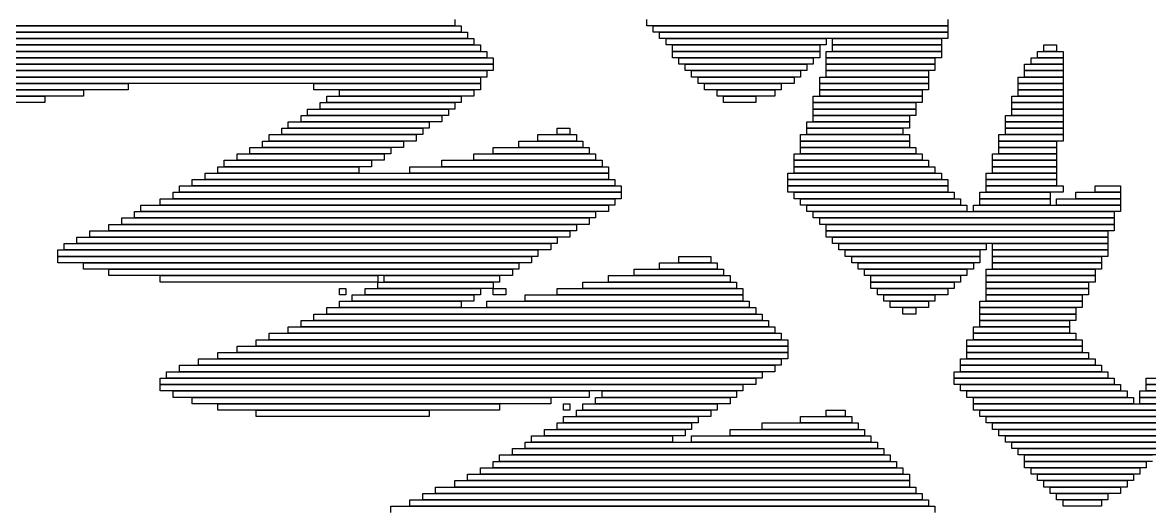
# Model space of a CAD drawing. Extents: x 24 to 1007, y 0 to 1020.
# Drawn here: x 567.5 to 743.5, y 406.5 to 482.5 of the extents above; entities that cross this region are included whole.
import ezdxf

# ---------------------------------------------------------------- set-up
doc = ezdxf.new("R2010")
doc.units = 0

msp = doc.modelspace()

# ---------------------------------------------------------------- linework, layer by layer
for p, q in [((635, 483), (635, 482)), ((665, 482), (665, 483)), ((712, 483), (712, 482)), ((556, 481), (637, 481)), ((557, 482), (636, 482)), ((636, 481), (557, 481)), ((635, 482), (558, 482)), ((636, 482), (636, 481)), ((637, 481), (637, 480)), ((712, 482), (665, 482)), ((666, 482), (712, 482)), ((666, 481), (666, 482)), ((712, 481), (666, 481)), ((667, 481), (712, 481)), ((667, 480), (667, 481)), ((712, 482), (712, 481)), ((712, 481), (712, 480)), ((553, 479), (639, 479)), ((554, 480), (638, 480)), ((638, 479), (554, 479)), ((637, 480), (556, 480)), ((638, 480), (638, 479)), ((639, 479), (639, 478)), ((712, 480), (667, 480)), ((668, 480), (693, 480)), ((668, 479), (668, 480)), ((693, 479), (668, 479)), ((669, 479), (692, 479)), ((669, 478), (669, 479)), ((692, 479), (692, 478)), ((693, 480), (693, 479)), ((694, 480), (711, 480)), ((694, 479), (694, 480)), ((711, 479), (694, 479)), ((694, 479), (711, 479)), ((694, 478), (694, 479)), ((711, 480), (711, 479)), ((711, 479), (711, 478)), ((727, 479), (729, 479)), ((727, 478), (727, 479)), ((729, 479), (729, 478)), ((551, 477), (641, 477)), ((552, 478), (640, 478)), ((640, 477), (552, 477)), ((639, 478), (553, 478)), ((640, 478), (640, 477)), ((641, 477), (641, 476)), ((692, 478), (669, 478)), ((669, 478), (692, 478)), ((669, 477), (669, 478)), ((692, 477), (669, 477)), ((670, 477), (691, 477)), ((670, 476), (670, 477)), ((691, 477), (691, 476)), ((692, 478), (692, 477)), ((693, 478), (711, 478)), ((693, 477), (693, 478)), ((711, 477), (693, 477)), ((693, 477), (710, 477)), ((693, 476), (693, 477)), ((711, 478), (694, 478)), ((710, 477), (710, 476)), ((711, 478), (711, 477)), ((725, 477), (730, 477)), ((725, 476), (725, 477)), ((726, 478), (730, 478)), ((726, 477), (726, 478)), ((730, 477), (726, 477)), ((729, 478), (727, 478)), ((730, 478), (730, 477)), ((730, 477), (730, 476)), ((550, 476), (641, 476)), ((641, 476), (551, 476)), ((641, 476), (641, 475)), ((691, 476), (670, 476)), ((671, 476), (690, 476)), ((671, 475), (671, 476)), ((690, 476), (690, 475)), ((710, 476), (693, 476)), ((693, 476), (710, 476)), ((693, 475), (693, 476)), ((710, 476), (710, 475)), ((724, 476), (730, 476)), ((724, 475), (724, 476)), ((730, 476), (725, 476)), ((730, 476), (730, 475)), ((548, 474), (639, 474)), ((549, 475), (640, 475)), ((640, 474), (549, 474)), ((641, 475), (550, 475)), ((639, 474), (639, 473)), ((640, 475), (640, 474)), ((690, 475), (671, 475)), ((672, 475), (689, 475)), ((672, 474), (672, 475)), ((689, 474), (672, 474)), ((673, 474), (688, 474)), ((673, 473), (673, 474)), ((688, 474), (688, 473)), ((689, 475), (689, 474)), ((692, 474), (709, 474)), ((692, 473), (692, 474)), ((710, 475), (693, 475)), ((693, 475), (709, 475)), ((693, 474), (693, 475)), ((709, 474), (693, 474)), ((709, 475), (709, 474)), ((709, 474), (709, 473)), ((723, 474), (730, 474)), ((723, 473), (723, 474)), ((730, 475), (724, 475)), ((724, 475), (730, 475)), ((724, 474), (724, 475)), ((730, 474), (724, 474)), ((730, 475), (730, 474)), ((730, 474), (730, 473)), ((546, 472), (577, 472)), ((547, 473), (584, 473)), ((584, 472), (547, 472)), ((639, 473), (548, 473)), ((577, 472), (577, 471)), ((584, 473), (584, 472)), ((613, 473), (639, 473)), ((613, 472), (613, 473)), ((639, 472), (613, 472)), ((617, 472), (638, 472)), ((617, 471), (617, 472)), ((638, 472), (638, 471)), ((639, 473), (639, 472)), ((688, 473), (673, 473)), ((674, 473), (686, 473)), ((674, 472), (674, 473)), ((686, 472), (674, 472)), ((676, 472), (685, 472)), ((676, 471), (676, 472)), ((685, 472), (685, 471)), ((686, 473), (686, 472)), ((709, 473), (692, 473)), ((692, 473), (709, 473)), ((692, 472), (692, 473)), ((709, 472), (692, 472)), ((692, 472), (708, 472)), ((692, 471), (692, 472)), ((708, 472), (708, 471)), ((709, 473), (709, 472)), ((730, 473), (723, 473)), ((723, 473), (730, 473)), ((723, 472), (723, 473)), ((730, 472), (723, 472)), ((723, 472), (730, 472)), ((723, 471), (723, 472)), ((730, 473), (730, 472)), ((730, 472), (730, 471)), ((545, 471), (571, 471)), ((571, 470), (545, 470)), ((577, 471), (546, 471)), ((571, 471), (571, 470)), ((614, 470), (635, 470)), ((614, 469), (614, 470)), ((615, 471), (636, 471)), ((615, 470), (615, 471)), ((636, 470), (615, 470)), ((638, 471), (617, 471)), ((635, 470), (635, 469)), ((636, 471), (636, 470)), ((685, 471), (676, 471)), ((677, 471), (682, 471)), ((677, 470), (677, 471)), ((682, 470), (677, 470)), ((682, 471), (682, 470)), ((691, 471), (708, 471)), ((691, 470), (691, 471)), ((708, 470), (691, 470)), ((691, 470), (707, 470)), ((691, 469), (691, 470)), ((708, 471), (692, 471)), ((707, 470), (707, 469)), ((708, 471), (708, 470)), ((722, 471), (730, 471)), ((722, 470), (722, 471)), ((730, 470), (722, 470)), ((722, 470), (730, 470)), ((722, 469), (722, 470)), ((730, 471), (723, 471)), ((730, 471), (730, 470)), ((730, 470), (730, 469)), ((612, 469), (634, 469)), ((612, 468), (612, 469)), ((635, 469), (614, 469)), ((634, 469), (634, 468)), ((707, 469), (691, 469)), ((691, 469), (707, 469)), ((691, 468), (691, 469)), ((707, 469), (707, 468)), ((730, 469), (722, 469)), ((722, 469), (730, 469)), ((722, 468), (722, 469)), ((730, 469), (730, 468)), ((609, 467), (631, 467)), ((609, 466), (609, 467)), ((611, 468), (633, 468)), ((611, 467), (611, 468)), ((633, 467), (611, 467)), ((634, 468), (612, 468)), ((631, 467), (631, 466)), ((633, 468), (633, 467)), ((690, 467), (706, 467)), ((690, 466), (690, 467)), ((707, 468), (691, 468)), ((691, 468), (706, 468)), ((691, 467), (691, 468)), ((706, 467), (691, 467)), ((706, 468), (706, 467)), ((706, 467), (706, 466)), ((721, 468), (730, 468)), ((721, 467), (721, 468)), ((730, 467), (721, 467)), ((721, 467), (730, 467)), ((721, 466), (721, 467)), ((730, 468), (722, 468)), ((730, 468), (730, 467)), ((730, 467), (730, 466)), ((606, 465), (629, 465)), ((606, 464), (606, 465)), ((608, 466), (630, 466)), ((608, 465), (608, 466)), ((630, 465), (608, 465)), ((631, 466), (609, 466)), ((629, 465), (629, 464)), ((630, 466), (630, 465)), ((648, 465), (654, 465)), ((648, 464), (648, 465)), ((651, 466), (653, 466)), ((651, 465), (651, 466)), ((653, 465), (651, 465)), ((653, 466), (653, 465)), ((654, 465), (654, 464)), ((689, 465), (706, 465)), ((689, 464), (689, 465)), ((706, 466), (690, 466)), ((690, 466), (705, 466)), ((690, 465), (690, 466)), ((705, 465), (690, 465)), ((705, 466), (705, 465)), ((706, 465), (706, 464)), ((720, 465), (730, 465)), ((720, 464), (720, 465)), ((730, 466), (721, 466)), ((721, 466), (730, 466)), ((721, 465), (721, 466)), ((730, 465), (721, 465)), ((730, 466), (730, 465)), ((730, 465), (730, 464)), ((603, 463), (625, 463)), ((603, 462), (603, 463)), ((605, 464), (627, 464)), ((605, 463), (605, 464)), ((627, 463), (605, 463)), ((629, 464), (606, 464)), ((625, 463), (625, 462)), ((627, 464), (627, 463)), ((641, 463), (656, 463)), ((641, 462), (641, 463)), ((645, 464), (655, 464)), ((645, 463), (645, 464)), ((655, 463), (645, 463)), ((654, 464), (648, 464)), ((655, 464), (655, 463)), ((656, 463), (656, 462)), ((706, 464), (689, 464)), ((689, 464), (706, 464)), ((689, 463), (689, 464)), ((706, 463), (689, 463)), ((689, 463), (707, 463)), ((689, 462), (689, 463)), ((706, 464), (706, 463)), ((707, 463), (707, 462)), ((730, 464), (720, 464)), ((720, 464), (729, 464)), ((720, 463), (720, 464)), ((729, 463), (720, 463)), ((720, 463), (729, 463)), ((720, 462), (720, 463)), ((729, 464), (729, 463)), ((729, 463), (729, 462)), ((601, 462), (624, 462)), ((601, 461), (601, 462)), ((625, 462), (603, 462)), ((624, 462), (624, 461)), ((638, 462), (657, 462)), ((638, 461), (638, 462)), ((656, 462), (641, 462)), ((657, 462), (657, 461)), ((688, 462), (708, 462)), ((688, 461), (688, 462)), ((707, 462), (689, 462)), ((708, 462), (708, 461)), ((719, 462), (729, 462)), ((719, 461), (719, 462)), ((729, 462), (720, 462)), ((729, 462), (729, 461)), ((598, 460), (620, 460)), ((598, 459), (598, 460)), ((599, 461), (622, 461)), ((599, 460), (599, 461)), ((622, 460), (599, 460)), ((624, 461), (601, 461)), ((620, 460), (620, 459)), ((622, 461), (622, 460)), ((628, 460), (659, 460)), ((628, 459), (628, 460)), ((633, 461), (658, 461)), ((633, 460), (633, 461)), ((658, 460), (633, 460)), ((657, 461), (638, 461)), ((658, 461), (658, 460)), ((659, 460), (659, 459)), ((708, 461), (688, 461)), ((688, 461), (709, 461)), ((688, 460), (688, 461)), ((709, 460), (688, 460)), ((688, 460), (710, 460)), ((688, 459), (688, 460)), ((709, 461), (709, 460)), ((710, 460), (710, 459)), ((729, 461), (719, 461)), ((719, 461), (729, 461)), ((719, 460), (719, 461)), ((729, 460), (719, 460)), ((719, 460), (729, 460)), ((719, 459), (719, 460)), ((729, 461), (729, 460)), ((729, 460), (729, 459)), ((594, 458), (660, 458)), ((594, 457), (594, 458)), ((596, 459), (659, 459)), ((596, 458), (596, 459)), ((659, 458), (596, 458)), ((620, 459), (598, 459)), ((659, 459), (628, 459)), ((659, 459), (659, 458)), ((660, 458), (660, 457)), ((687, 459), (711, 459)), ((687, 458), (687, 459)), ((711, 458), (687, 458)), ((687, 458), (712, 458)), ((687, 457), (687, 458)), ((710, 459), (688, 459)), ((711, 459), (711, 458)), ((712, 458), (712, 457)), ((718, 459), (729, 459)), ((718, 458), (718, 459)), ((729, 458), (718, 458)), ((718, 458), (729, 458)), ((718, 457), (718, 458)), ((729, 459), (719, 459)), ((729, 459), (729, 458)), ((729, 458), (729, 457)), ((591, 456), (661, 456)), ((591, 455), (591, 456)), ((592, 457), (661, 457)), ((592, 456), (592, 457)), ((661, 456), (592, 456)), ((660, 457), (594, 457)), ((661, 457), (661, 456)), ((661, 456), (661, 455)), ((712, 457), (687, 457)), ((687, 457), (712, 457)), ((687, 456), (687, 457)), ((712, 456), (687, 456)), ((688, 456), (713, 456)), ((688, 455), (688, 456)), ((712, 457), (712, 456)), ((713, 456), (713, 455)), ((717, 456), (728, 456)), ((717, 455), (717, 456)), ((729, 457), (718, 457)), ((718, 457), (730, 457)), ((718, 456), (718, 457)), ((730, 456), (718, 456)), ((728, 456), (728, 455)), ((730, 457), (730, 456)), ((732, 456), (739, 456)), ((732, 455), (732, 456)), ((735, 457), (739, 457)), ((735, 456), (735, 457)), ((739, 456), (735, 456)), ((739, 457), (739, 456)), ((739, 456), (739, 455)), ((589, 455), (660, 455)), ((589, 454), (589, 455)), ((661, 455), (591, 455)), ((660, 455), (660, 454)), ((713, 455), (688, 455)), ((689, 455), (714, 455)), ((689, 454), (689, 455)), ((714, 455), (714, 454)), ((728, 455), (717, 455)), ((717, 455), (728, 455)), ((717, 454), (717, 455)), ((728, 455), (728, 454)), ((729, 455), (739, 455)), ((729, 454), (729, 455)), ((739, 455), (732, 455)), ((739, 455), (739, 454)), ((585, 453), (657, 453)), ((585, 452), (585, 453)), ((586, 454), (659, 454)), ((586, 453), (586, 454)), ((659, 453), (586, 453)), ((660, 454), (589, 454)), ((657, 453), (657, 452)), ((659, 454), (659, 453)), ((714, 454), (689, 454)), ((690, 454), (715, 454)), ((690, 453), (690, 454)), ((715, 453), (690, 453)), ((691, 453), (738, 453)), ((691, 452), (691, 453)), ((715, 454), (715, 453)), ((716, 454), (739, 454)), ((716, 453), (716, 454)), ((739, 453), (716, 453)), ((728, 454), (717, 454)), ((739, 454), (729, 454)), ((738, 453), (738, 452)), ((739, 454), (739, 453)), ((581, 451), (654, 451)), ((581, 450), (581, 451)), ((583, 452), (656, 452)), ((583, 451), (583, 452)), ((656, 451), (583, 451)), ((657, 452), (585, 452)), ((654, 451), (654, 450)), ((656, 452), (656, 451)), ((738, 452), (691, 452)), ((692, 452), (738, 452)), ((692, 451), (692, 452)), ((738, 451), (692, 451)), ((693, 451), (738, 451)), ((693, 450), (693, 451)), ((738, 452), (738, 451)), ((738, 451), (738, 450)), ((576, 449), (651, 449)), ((576, 448), (576, 449)), ((578, 450), (653, 450)), ((578, 449), (578, 450)), ((653, 449), (578, 449)), ((654, 450), (581, 450)), ((651, 449), (651, 448)), ((653, 450), (653, 449)), ((738, 450), (693, 450)), ((693, 450), (737, 450)), ((693, 449), (693, 450)), ((737, 449), (693, 449)), ((694, 449), (737, 449)), ((694, 448), (694, 449)), ((737, 450), (737, 449)), ((737, 449), (737, 448)), ((574, 448), (650, 448)), ((574, 447), (574, 448)), ((651, 448), (576, 448)), ((650, 448), (650, 447)), ((737, 448), (694, 448)), ((695, 448), (718, 448)), ((695, 447), (695, 448)), ((718, 448), (718, 447)), ((719, 448), (737, 448)), ((719, 447), (719, 448)), ((737, 448), (737, 447)), ((573, 447), (648, 447)), ((573, 446), (573, 447)), ((648, 446), (573, 446)), ((573, 446), (647, 446)), ((573, 445), (573, 446)), ((650, 447), (574, 447)), ((647, 446), (647, 445)), ((648, 447), (648, 446)), ((670, 446), (675, 446)), ((670, 445), (670, 446)), ((675, 446), (675, 445)), ((718, 447), (695, 447)), ((696, 447), (717, 447)), ((696, 446), (696, 447)), ((717, 446), (696, 446)), ((697, 446), (717, 446)), ((697, 445), (697, 446)), ((717, 447), (717, 446)), ((717, 446), (717, 445)), ((737, 447), (719, 447)), ((719, 447), (737, 447)), ((719, 446), (719, 447)), ((737, 446), (719, 446)), ((719, 446), (736, 446)), ((719, 445), (719, 446)), ((736, 446), (736, 445)), ((737, 447), (737, 446)), ((647, 445), (573, 445)), ((577, 445), (645, 445)), ((577, 444), (577, 445)), ((645, 444), (577, 444)), ((581, 444), (644, 444)), ((581, 443), (581, 444)), ((644, 444), (644, 443)), ((645, 445), (645, 444)), ((663, 444), (677, 444)), ((663, 443), (663, 444)), ((667, 445), (676, 445)), ((667, 444), (667, 445)), ((676, 444), (667, 444)), ((675, 445), (670, 445)), ((676, 445), (676, 444)), ((677, 444), (677, 443)), ((717, 445), (697, 445)), ((698, 445), (716, 445)), ((698, 444), (698, 445)), ((716, 444), (698, 444)), ((699, 444), (715, 444)), ((699, 443), (699, 444)), ((715, 444), (715, 443)), ((716, 445), (716, 444)), ((718, 444), (735, 444)), ((718, 443), (718, 444)), ((736, 445), (719, 445)), ((719, 445), (736, 445)), ((719, 444), (719, 445)), ((736, 444), (719, 444)), ((735, 444), (735, 443)), ((736, 445), (736, 444)), ((644, 443), (581, 443)), ((589, 443), (623, 443)), ((589, 442), (589, 443)), ((623, 442), (589, 442)), ((623, 443), (623, 442)), ((623, 442), (641, 442)), ((623, 441), (623, 442)), ((624, 443), (642, 443)), ((624, 442), (624, 443)), ((642, 442), (624, 442)), ((641, 442), (641, 441)), ((642, 443), (642, 442)), ((655, 442), (679, 442)), ((655, 441), (655, 442)), ((659, 443), (678, 443)), ((659, 442), (659, 443)), ((678, 442), (659, 442)), ((677, 443), (663, 443)), ((678, 443), (678, 442)), ((679, 442), (679, 441)), ((715, 443), (699, 443)), ((700, 443), (714, 443)), ((700, 442), (700, 443)), ((714, 442), (700, 442)), ((700, 442), (713, 442)), ((700, 441), (700, 442)), ((713, 442), (713, 441)), ((714, 443), (714, 442)), ((735, 443), (718, 443)), ((718, 443), (735, 443)), ((718, 442), (718, 443)), ((735, 442), (718, 442)), ((718, 442), (734, 442)), ((718, 441), (718, 442)), ((734, 442), (734, 441)), ((735, 443), (735, 442)), ((617, 441), (618, 441)), ((617, 440), (617, 441)), ((618, 440), (617, 440)), ((618, 441), (618, 440)), ((619, 440), (638, 440)), ((619, 439), (619, 440)), ((621, 441), (639, 441)), ((621, 440), (621, 441)), ((639, 440), (621, 440)), ((641, 441), (623, 441)), ((638, 440), (638, 439)), ((639, 441), (639, 440)), ((641, 441), (643, 441)), ((641, 440), (641, 441)), ((643, 440), (641, 440)), ((643, 441), (643, 440)), ((646, 440), (680, 440)), ((646, 439), (646, 440)), ((651, 441), (680, 441)), ((651, 440), (651, 441)), ((680, 440), (651, 440)), ((679, 441), (655, 441)), ((680, 441), (680, 440)), ((680, 440), (680, 439)), ((713, 441), (700, 441)), ((701, 441), (712, 441)), ((701, 440), (701, 441)), ((712, 440), (701, 440)), ((702, 440), (710, 440)), ((702, 439), (702, 440)), ((710, 440), (710, 439)), ((712, 441), (712, 440)), ((734, 441), (718, 441)), ((718, 441), (734, 441)), ((718, 440), (718, 441)), ((734, 440), (718, 440)), ((718, 440), (733, 440)), ((718, 439), (718, 440)), ((733, 440), (733, 439)), ((734, 441), (734, 440)), ((617, 439), (636, 439)), ((617, 438), (617, 439)), ((638, 439), (619, 439)), ((636, 439), (636, 438)), ((640, 439), (681, 439)), ((640, 438), (640, 439)), ((680, 439), (646, 439)), ((681, 439), (681, 438)), ((710, 439), (702, 439)), ((703, 439), (709, 439)), ((703, 438), (703, 439)), ((709, 439), (709, 438)), ((717, 439), (733, 439)), ((717, 438), (717, 439)), ((733, 439), (718, 439)), ((733, 439), (733, 438)), ((613, 437), (683, 437)), ((613, 436), (613, 437)), ((615, 438), (682, 438)), ((615, 437), (615, 438)), ((682, 437), (615, 437)), ((636, 438), (617, 438)), ((681, 438), (640, 438)), ((682, 438), (682, 437)), ((683, 437), (683, 436)), ((709, 438), (703, 438)), ((705, 438), (707, 438)), ((705, 437), (705, 438)), ((707, 437), (705, 437)), ((707, 438), (707, 437)), ((733, 438), (717, 438)), ((717, 438), (732, 438)), ((717, 437), (717, 438)), ((732, 437), (717, 437)), ((717, 437), (732, 437)), ((717, 436), (717, 437)), ((732, 438), (732, 437)), ((732, 437), (732, 436)), ((609, 435), (685, 435)), ((609, 434), (609, 435)), ((611, 436), (684, 436)), ((611, 435), (611, 436)), ((684, 435), (611, 435)), ((683, 436), (613, 436)), ((684, 436), (684, 435)), ((685, 435), (685, 434)), ((716, 435), (731, 435)), ((716, 434), (716, 435)), ((732, 436), (717, 436)), ((717, 436), (731, 436)), ((717, 435), (717, 436)), ((731, 435), (717, 435)), ((731, 436), (731, 435)), ((731, 435), (731, 434)), ((604, 433), (687, 433)), ((604, 432), (604, 433)), ((606, 434), (686, 434)), ((606, 433), (606, 434)), ((686, 433), (606, 433)), ((685, 434), (609, 434)), ((686, 434), (686, 433)), ((687, 433), (687, 432)), ((715, 433), (733, 433)), ((715, 432), (715, 433)), ((731, 434), (716, 434)), ((716, 434), (732, 434)), ((716, 433), (716, 434)), ((732, 433), (716, 433)), ((732, 434), (732, 433)), ((733, 433), (733, 432)), ((601, 432), (687, 432)), ((601, 431), (601, 432)), ((687, 432), (604, 432)), ((687, 432), (687, 431)), ((733, 432), (715, 432)), ((715, 432), (733, 432)), ((715, 431), (715, 432)), ((733, 432), (733, 431)), ((595, 430), (686, 430)), ((595, 429), (595, 430)), ((598, 431), (687, 431)), ((598, 430), (598, 431)), ((687, 430), (598, 430)), ((687, 431), (601, 431)), ((686, 430), (686, 429)), ((687, 431), (687, 430)), ((714, 430), (735, 430)), ((714, 429), (714, 430)), ((733, 431), (715, 431)), ((715, 431), (734, 431)), ((715, 430), (715, 431)), ((734, 430), (715, 430)), ((734, 431), (734, 430)), ((735, 430), (735, 429)), ((590, 428), (683, 428)), ((590, 427), (590, 428)), ((592, 429), (685, 429)), ((592, 428), (592, 429)), ((685, 428), (592, 428)), ((686, 429), (595, 429)), ((683, 428), (683, 427)), ((685, 429), (685, 428)), ((713, 428), (737, 428)), ((713, 427), (713, 428)), ((735, 429), (714, 429)), ((714, 429), (736, 429)), ((714, 428), (714, 429)), ((736, 428), (714, 428)), ((736, 429), (736, 428)), ((737, 428), (737, 427)), ((589, 427), (682, 427)), ((589, 426), (589, 427)), ((682, 426), (589, 426)), ((589, 426), (680, 426)), ((589, 425), (589, 426)), ((683, 427), (590, 427)), ((680, 426), (680, 425)), ((682, 427), (682, 426)), ((737, 427), (713, 427)), ((713, 427), (738, 427)), ((713, 426), (713, 427)), ((738, 426), (713, 426)), ((714, 426), (739, 426)), ((714, 425), (714, 426)), ((738, 427), (738, 426)), ((739, 426), (739, 425)), ((743, 427), (755, 427)), ((743, 426), (743, 427)), ((755, 426), (743, 426)), ((743, 426), (755, 426)), ((743, 425), (743, 426)), ((680, 425), (589, 425)), ((591, 425), (656, 425)), ((591, 424), (591, 425)), ((656, 425), (656, 424)), ((658, 425), (679, 425)), ((658, 424), (658, 425)), ((679, 425), (679, 424)), ((739, 425), (714, 425)), ((715, 425), (740, 425)), ((715, 424), (715, 425)), ((740, 425), (740, 424)), ((742, 425), (768, 425)), ((742, 424), (742, 425)), ((755, 425), (743, 425)), ((656, 424), (591, 424)), ((594, 424), (650, 424)), ((594, 423), (594, 424)), ((650, 423), (594, 423)), ((598, 423), (642, 423)), ((598, 422), (598, 423)), ((642, 423), (642, 422)), ((650, 424), (650, 423)), ((652, 423), (653, 423)), ((652, 422), (652, 423)), ((653, 423), (653, 422)), ((655, 423), (676, 423)), ((655, 422), (655, 423)), ((657, 424), (678, 424)), ((657, 423), (657, 424)), ((678, 423), (657, 423)), ((679, 424), (658, 424)), ((676, 423), (676, 422)), ((678, 424), (678, 423)), ((740, 424), (715, 424)), ((716, 424), (741, 424)), ((716, 423), (716, 424)), ((741, 423), (716, 423)), ((716, 423), (767, 423)), ((716, 422), (716, 423)), ((741, 424), (741, 423)), ((768, 424), (742, 424)), ((742, 424), (768, 424)), ((742, 423), (742, 424)), ((768, 423), (742, 423)), ((642, 422), (598, 422)), ((604, 422), (631, 422)), ((604, 421), (604, 422)), ((631, 421), (604, 421)), ((631, 422), (631, 421)), ((653, 422), (652, 422)), ((652, 421), (673, 421)), ((652, 420), (652, 421)), ((654, 422), (675, 422)), ((654, 421), (654, 422)), ((675, 421), (654, 421)), ((676, 422), (655, 422)), ((673, 421), (673, 420)), ((675, 422), (675, 421)), ((689, 421), (697, 421)), ((689, 420), (689, 421)), ((693, 422), (696, 422)), ((693, 421), (693, 422)), ((696, 421), (693, 421)), ((696, 422), (696, 421)), ((697, 421), (697, 420)), ((767, 422), (716, 422)), ((717, 422), (767, 422)), ((717, 421), (717, 422)), ((767, 421), (717, 421)), ((718, 421), (767, 421)), ((718, 420), (718, 421)), ((649, 419), (671, 419)), ((649, 418), (649, 419)), ((651, 420), (672, 420)), ((651, 419), (651, 420)), ((672, 419), (651, 419)), ((673, 420), (652, 420)), ((671, 419), (671, 418)), ((672, 420), (672, 419)), ((678, 419), (699, 419)), ((678, 418), (678, 419)), ((683, 420), (698, 420)), ((683, 419), (683, 420)), ((698, 419), (683, 419)), ((697, 420), (689, 420)), ((698, 420), (698, 419)), ((699, 419), (699, 418)), ((767, 420), (718, 420)), ((719, 420), (766, 420)), ((719, 419), (719, 420)), ((766, 419), (719, 419)), ((720, 419), (766, 419)), ((720, 418), (720, 419)), ((647, 418), (669, 418)), ((647, 417), (647, 418)), ((671, 418), (649, 418)), ((669, 418), (669, 417)), ((672, 418), (700, 418)), ((672, 417), (672, 418)), ((699, 418), (678, 418)), ((700, 418), (700, 417)), ((766, 418), (720, 418)), ((721, 418), (747, 418)), ((721, 417), (721, 418)), ((644, 416), (702, 416)), ((644, 415), (644, 416)), ((646, 417), (701, 417)), ((646, 416), (646, 417)), ((701, 416), (646, 416)), ((669, 417), (647, 417)), ((700, 417), (672, 417)), ((701, 417), (701, 416)), ((702, 416), (702, 415)), ((747, 417), (721, 417)), ((722, 417), (746, 417)), ((722, 416), (722, 417)), ((746, 416), (722, 416)), ((723, 416), (745, 416)), ((723, 415), (723, 416)), ((641, 414), (704, 414)), ((641, 413), (641, 414)), ((642, 415), (703, 415)), ((642, 414), (642, 415)), ((703, 414), (642, 414)), ((702, 415), (644, 415)), ((703, 415), (703, 414)), ((704, 414), (704, 413)), ((745, 415), (723, 415)), ((724, 415), (744, 415)), ((724, 414), (724, 415)), ((744, 414), (724, 414)), ((724, 414), (743, 414)), ((724, 413), (724, 414)), ((743, 414), (743, 413)), ((637, 412), (706, 412)), ((637, 411), (637, 412)), ((639, 413), (705, 413)), ((639, 412), (639, 413)), ((705, 412), (639, 412)), ((704, 413), (641, 413)), ((705, 413), (705, 412)), ((706, 412), (706, 411)), ((743, 413), (724, 413)), ((725, 413), (742, 413)), ((725, 412), (725, 413)), ((742, 412), (725, 412)), ((726, 412), (741, 412)), ((726, 411), (726, 412)), ((741, 412), (741, 411)), ((742, 413), (742, 412)), ((635, 411), (706, 411)), ((635, 410), (635, 411)), ((706, 411), (637, 411)), ((706, 411), (706, 410)), ((741, 411), (726, 411)), ((727, 411), (740, 411)), ((727, 410), (727, 411)), ((740, 411), (740, 410)), ((630, 409), (708, 409)), ((630, 408), (630, 409)), ((632, 410), (707, 410)), ((632, 409), (632, 410)), ((707, 409), (632, 409)), ((706, 410), (635, 410)), ((707, 410), (707, 409)), ((708, 409), (708, 408)), ((740, 410), (727, 410)), ((728, 410), (739, 410)), ((728, 409), (728, 410)), ((739, 409), (728, 409)), ((729, 409), (737, 409)), ((729, 408), (729, 409)), ((737, 409), (737, 408)), ((739, 410), (739, 409)), ((625, 407), (710, 407)), ((625, 406), (625, 407)), ((628, 408), (709, 408)), ((628, 407), (628, 408)), ((709, 407), (628, 407)), ((708, 408), (630, 408)), ((709, 408), (709, 407)), ((710, 407), (710, 406)), ((737, 408), (729, 408)), ((730, 408), (736, 408)), ((730, 407), (730, 408)), ((736, 407), (730, 407)), ((736, 408), (736, 407))]:
    msp.add_line(p, q)

doc.saveas('drawing.dxf')
